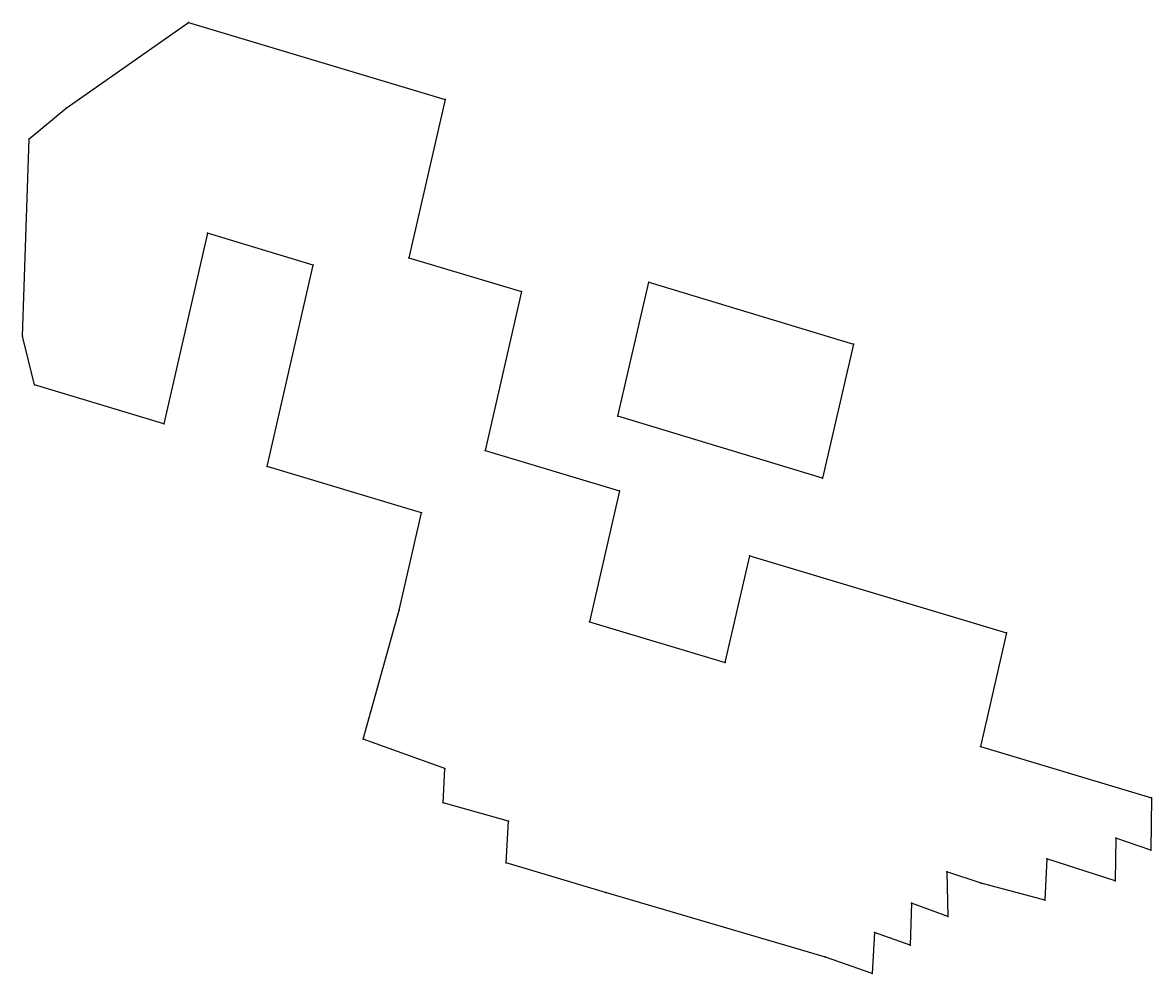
# Model space of a CAD drawing. Extents: x 256825 to 257671, y 386143 to 386668.
# Drawn here: x 256824.9 to 257160, y 386385.5 to 386667.9 of the extents above.
import ezdxf

# ---------------------------------------------------------------- set-up
doc = ezdxf.new("R2010")
doc.units = 0
doc.header["$MEASUREMENT"] = 0

msp = doc.modelspace()

# ---------------------------------------------------------------- linework, layer by layer
at = {"color": 6}
for points in [[(257159.871881, 386422.110165, 73.022308), (257149.499735, 386425.654236, 72.606793), (257149.245217, 386412.988154, 90.322615), (257129.007707, 386419.510642, 90.057426), (257128.361789, 386407.281427, 107.336236), (257109.501144, 386412.267107, 108.608366), (257099.253971, 386415.671687, 108.332389), (257099.56473, 386402.374663, 126.679362), (257088.830337, 386406.32306, 125.859387), (257088.383515, 386393.871621, 143.360494), (257077.812663, 386397.63748, 142.723117), (257077.104124, 386385.478161, 159.932009), (257063.292005, 386390.290591, 159.249489), (256997.970257, 386409.540964, 160.899077), (256968.472256, 386418.366732, 161.459577), (256969.177081, 386430.71485, 143.989881), (256949.7396, 386436.159721, 144.874611), (256950.267152, 386446.362777, 130.463522), (256925.947888, 386455.073182, 128.932288), (256936.705899, 386493.401525, 70.979708), (256943.309737, 386522.227938, 28.040804), (256897.444173, 386536.005984, 28.835692), (256911.156559, 386595.861919, -60.323799), (256879.735342, 386605.300874, -59.779243), (256866.781099, 386548.754308, 24.450715), (256828.437761, 386560.272672, 25.115237), (256824.86234, 386574.716243, 6.594334), (256826.805718, 386633.346749, -75.74388), (256837.792665, 386642.434211, -93.152842), (256874.135172, 386667.877437, -144.321786), (256950.332939, 386644.987577, -145.642356), (256939.571516, 386598.012891, -75.670363), (256972.993156, 386587.973008, -76.249588), (256962.188286, 386540.808673, -5.9951), (257002.088998, 386528.822473, -6.686612), (256993.179813, 386489.93299, 51.24192), (257033.479175, 386477.827035, 50.543499), (257040.741329, 386509.527063, 3.324149), (257116.95131, 386486.633534, 2.003367), (257109.227896, 386452.92006, 52.221883), (257160.020114, 386437.662044, 51.341612), (257159.871881, 386422.110165, 73.022308)], [(257062.410566, 386532.544456, -38.092047), (257001.643353, 386550.959809, -37.262462), (257010.778365, 386590.759265, -96.554012), (257071.545578, 386572.343913, -97.383597), (257062.410566, 386532.544456, -38.092047)], [(257062.410566, 386532.544456, -38.092047), (257001.643353, 386550.959809, -37.262462), (257010.778365, 386590.759265, -96.554012), (257071.545578, 386572.343913, -97.383597), (257062.410566, 386532.544456, -38.092047)], [(257062.410566, 386532.544456, -38.092047), (257001.643353, 386550.959809, -37.262462), (257010.778365, 386590.759265, -96.554012), (257071.545578, 386572.343913, -97.383597), (257062.410566, 386532.544456, -38.092047)]]:
    msp.add_polyline3d(points, dxfattribs=at)
for p in [(256874.135172, 386667.877437, -144.321786), (256950.332939, 386644.987577, -145.642356), (256837.792665, 386642.434211, -93.152842), (256826.805718, 386633.346749, -75.74388), (256879.735342, 386605.300874, -59.779243), (256939.571516, 386598.012891, -75.670363), (256911.156559, 386595.861919, -60.323799), (256972.993156, 386587.973008, -76.249588), (257010.778365, 386590.759265, -96.554012), (257010.778365, 386590.759265, -96.554012), (257010.778365, 386590.759265, -96.554012), (256824.86234, 386574.716243, 6.594334), (257071.545578, 386572.343913, -97.383597), (257071.545578, 386572.343913, -97.383597), (257071.545578, 386572.343913, -97.383597), (256828.437761, 386560.272672, 25.115237), (257001.643353, 386550.959809, -37.262462), (257001.643353, 386550.959809, -37.262462), (257001.643353, 386550.959809, -37.262462), (256866.781099, 386548.754308, 24.450715), (256962.188286, 386540.808673, -5.9951), (256897.444173, 386536.005984, 28.835692), (257062.410566, 386532.544456, -38.092047), (257062.410566, 386532.544456, -38.092047), (257062.410566, 386532.544456, -38.092047), (257062.410566, 386532.544456, -38.092047), (257062.410566, 386532.544456, -38.092047), (257062.410566, 386532.544456, -38.092047), (257002.088998, 386528.822473, -6.686612), (256943.309737, 386522.227938, 28.040804), (257040.741329, 386509.527063, 3.324149), (256936.705899, 386493.401525, 70.979708), (256993.179813, 386489.93299, 51.24192), (257116.95131, 386486.633534, 2.003367), (257033.479175, 386477.827035, 50.543499), (256925.947888, 386455.073182, 128.932288), (257109.227896, 386452.92006, 52.221883), (256950.267152, 386446.362777, 130.463522), (257160.020114, 386437.662044, 51.341612), (256949.7396, 386436.159721, 144.874611), (256969.177081, 386430.71485, 143.989881), (257149.499735, 386425.654236, 72.606793), (257159.871881, 386422.110165, 73.022308), (257159.871881, 386422.110165, 73.022308), (256968.472256, 386418.366732, 161.459577), (257129.007707, 386419.510642, 90.057426), (257099.253971, 386415.671687, 108.332389), (257109.501144, 386412.267107, 108.608366), (257149.245217, 386412.988154, 90.322615), (256997.970257, 386409.540964, 160.899077), (257128.361789, 386407.281427, 107.336236), (257088.830337, 386406.32306, 125.859387), (257099.56473, 386402.374663, 126.679362), (257077.812663, 386397.63748, 142.723117), (257088.383515, 386393.871621, 143.360494), (257063.292005, 386390.290591, 159.249489), (257077.104124, 386385.478161, 159.932009)]:
    msp.add_point(p, dxfattribs=at)

doc.saveas('drawing.dxf')
